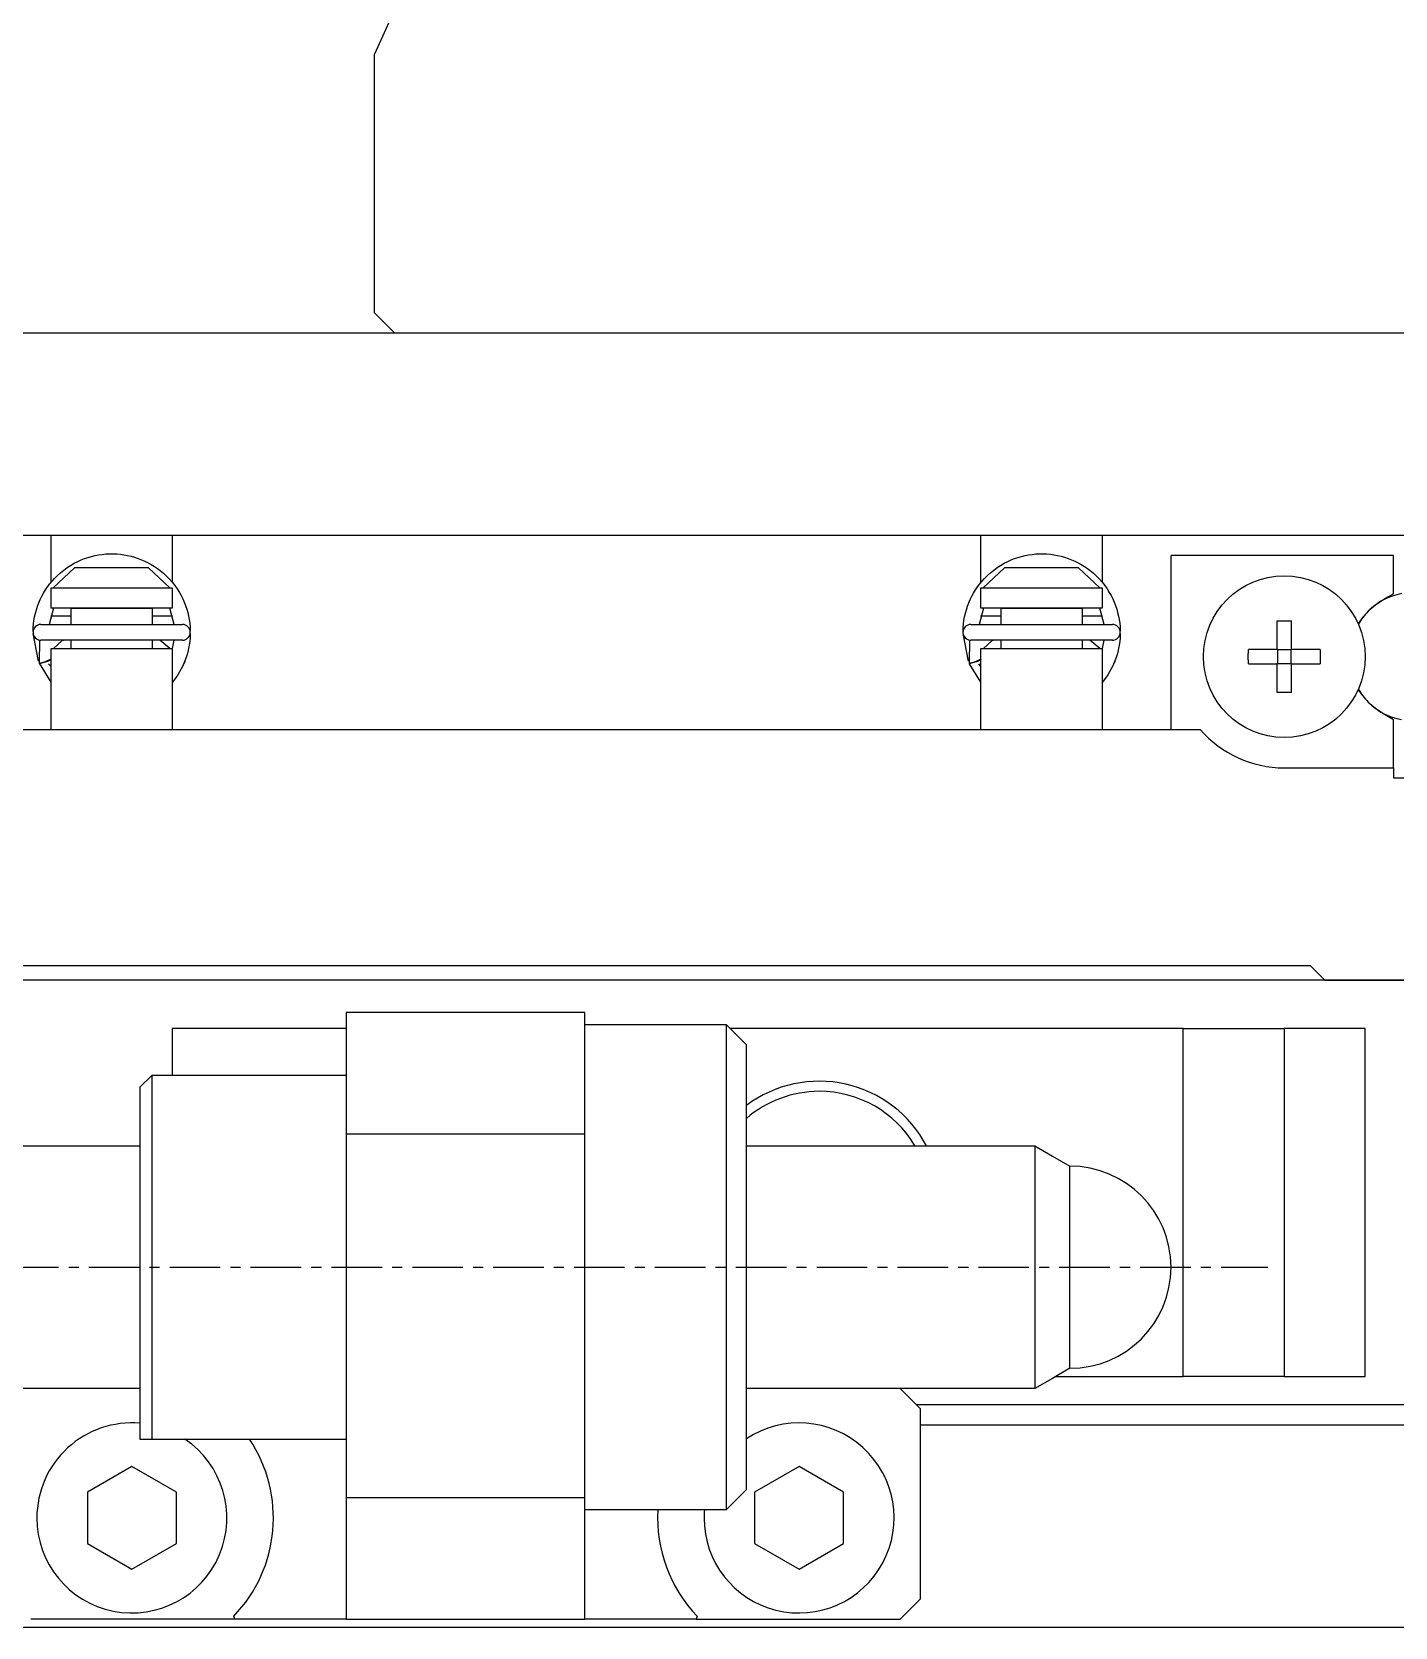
# Model space of a CAD drawing. Extents: x 164 to 411, y 80 to 309.
# Drawn here: x 193.52 to 227.23, y 129.76 to 169.21 of the extents above; entities that cross this region are included whole.
import ezdxf

# ---------------------------------------------------------------- set-up
doc = ezdxf.new("R2010")
doc.units = 0
doc.linetypes.add('CENTER', pattern=[2, 1.25, -0.25, 0.25, -0.25])
doc.layers.get('0').update_dxf_attribs({"linetype": 'CONTINUOUS'})
doc.layers.add('CENTER', color=1, linetype='CENTER')

msp = doc.modelspace()

# ---------------------------------------------------------------- linework, layer by layer
at = {"color": 7, "linetype": 'CONTINUOUS'}
for p, q in [((203.488, 171.955), (201.988, 168.655)), ((201.988, 162.255), (201.988, 168.655)), ((201.988, 162.255), (202.488, 161.755)), ((236.488, 161.755), (177.488, 161.755)), ((243.488, 161.755), (202.488, 161.755)), ((228.188, 156.755), (185.788, 156.755)), ((193.988, 155.591), (193.988, 156.755)), ((196.988, 156.755), (196.988, 155.591)), ((216.988, 155.591), (216.988, 156.755)), ((219.988, 156.755), (219.988, 155.591)), ((194.903, 156.209), (194.99, 156.234)), ((194.99, 156.234), (195.077, 156.255)), ((195.077, 156.255), (195.166, 156.272)), ((195.166, 156.272), (195.255, 156.285)), ((195.255, 156.285), (195.344, 156.294)), ((195.344, 156.294), (195.434, 156.298)), ((195.434, 156.298), (195.524, 156.299)), ((195.524, 156.299), (195.614, 156.295)), ((195.614, 156.295), (195.704, 156.287)), ((195.704, 156.287), (195.793, 156.275)), ((195.793, 156.275), (195.882, 156.259)), ((195.882, 156.259), (195.969, 156.238)), ((195.969, 156.238), (196.056, 156.214)), ((217.903, 156.209), (217.99, 156.234)), ((217.99, 156.234), (218.077, 156.255)), ((218.077, 156.255), (218.166, 156.272)), ((218.166, 156.272), (218.255, 156.285)), ((218.255, 156.285), (218.344, 156.294)), ((218.344, 156.294), (218.434, 156.298)), ((218.434, 156.298), (218.524, 156.299)), ((218.524, 156.299), (218.614, 156.295)), ((218.614, 156.295), (218.704, 156.287)), ((218.704, 156.287), (218.793, 156.275)), ((218.793, 156.275), (218.882, 156.259)), ((218.882, 156.259), (218.969, 156.238)), ((218.969, 156.238), (219.056, 156.214)), ((227.188, 156.255), (221.688, 156.255)), ((221.688, 151.955), (221.688, 156.255)), ((227.188, 155.306), (227.188, 156.255)), ((194.568, 155.955), (194.039, 155.455)), ((194.146, 155.761), (194.223, 155.83)), ((194.223, 155.83), (194.302, 155.895)), ((194.302, 155.895), (194.385, 155.956)), ((194.385, 155.956), (194.472, 156.012)), ((194.472, 156.012), (194.561, 156.064)), ((194.561, 156.064), (194.652, 156.11)), ((196.401, 155.955), (194.568, 155.955)), ((194.652, 156.11), (194.734, 156.147)), ((194.734, 156.147), (194.818, 156.18)), ((194.818, 156.18), (194.903, 156.209)), ((196.056, 156.214), (196.141, 156.186)), ((196.141, 156.186), (196.225, 156.153)), ((196.225, 156.153), (196.308, 156.117)), ((196.308, 156.117), (196.389, 156.078)), ((196.389, 156.078), (196.467, 156.034)), ((196.93, 155.455), (196.401, 155.955)), ((196.408, 155.955), (196.401, 155.955)), ((196.467, 156.034), (196.544, 155.987)), ((196.544, 155.987), (196.619, 155.937)), ((196.619, 155.937), (196.69, 155.882)), ((196.69, 155.882), (196.769, 155.817)), ((217.568, 155.955), (217.039, 155.455)), ((217.146, 155.761), (217.223, 155.83)), ((217.223, 155.83), (217.302, 155.895)), ((217.302, 155.895), (217.385, 155.956)), ((217.385, 155.956), (217.472, 156.012)), ((217.472, 156.012), (217.561, 156.064)), ((217.561, 156.064), (217.652, 156.11)), ((219.401, 155.955), (217.568, 155.955)), ((217.652, 156.11), (217.734, 156.147)), ((217.734, 156.147), (217.818, 156.18)), ((217.818, 156.18), (217.903, 156.209)), ((219.056, 156.214), (219.141, 156.186)), ((219.141, 156.186), (219.225, 156.153)), ((219.225, 156.153), (219.308, 156.117)), ((219.308, 156.117), (219.389, 156.078)), ((219.389, 156.078), (219.467, 156.034)), ((219.408, 155.955), (219.401, 155.955)), ((219.93, 155.455), (219.401, 155.955)), ((219.467, 156.034), (219.544, 155.987)), ((219.544, 155.987), (219.619, 155.937)), ((219.619, 155.937), (219.69, 155.882)), ((219.69, 155.882), (219.769, 155.817)), ((193.852, 155.405), (193.902, 155.48)), ((193.902, 155.48), (193.956, 155.552)), ((193.956, 155.552), (194.013, 155.622)), ((193.988, 154.955), (193.988, 155.455)), ((193.988, 155.455), (194.039, 155.455)), ((194.013, 155.622), (194.074, 155.688)), ((194.039, 155.455), (196.93, 155.455)), ((194.074, 155.688), (194.146, 155.761)), ((196.769, 155.817), (196.845, 155.747)), ((196.845, 155.747), (196.917, 155.673)), ((196.917, 155.673), (196.984, 155.595)), ((196.93, 155.455), (196.988, 155.455)), ((196.984, 155.595), (197.048, 155.515)), ((196.988, 155.455), (196.988, 154.955)), ((197.048, 155.515), (197.107, 155.43)), ((216.852, 155.405), (216.902, 155.48)), ((216.902, 155.48), (216.956, 155.552)), ((216.956, 155.552), (217.013, 155.622)), ((216.988, 154.955), (216.988, 155.455)), ((216.988, 155.455), (217.039, 155.455)), ((217.013, 155.622), (217.074, 155.688)), ((217.039, 155.455), (219.93, 155.455)), ((217.074, 155.688), (217.146, 155.761)), ((219.769, 155.817), (219.845, 155.747)), ((219.845, 155.747), (219.917, 155.673)), ((219.917, 155.673), (219.984, 155.595)), ((219.93, 155.455), (219.988, 155.455)), ((219.984, 155.595), (220.048, 155.515)), ((219.988, 155.455), (219.988, 154.955)), ((220.048, 155.515), (220.107, 155.43)), ((193.655, 155.002), (193.687, 155.086)), ((193.687, 155.086), (193.723, 155.169)), ((193.723, 155.169), (193.762, 155.249)), ((193.762, 155.249), (193.805, 155.328)), ((193.805, 155.328), (193.852, 155.405)), ((197.107, 155.43), (197.162, 155.343)), ((197.162, 155.343), (197.206, 155.265)), ((197.206, 155.265), (197.246, 155.184)), ((197.246, 155.184), (197.283, 155.102)), ((197.283, 155.102), (197.315, 155.018)), ((216.655, 155.002), (216.687, 155.086)), ((216.687, 155.086), (216.723, 155.169)), ((216.723, 155.169), (216.762, 155.249)), ((216.762, 155.249), (216.805, 155.328)), ((216.805, 155.328), (216.852, 155.405)), ((220.107, 155.43), (220.162, 155.343)), ((220.162, 155.343), (220.206, 155.265)), ((220.206, 155.265), (220.246, 155.184)), ((220.246, 155.184), (220.283, 155.102)), ((220.283, 155.102), (220.315, 155.018)), ((227.188, 155.306), (226.928, 155.156)), ((193.555, 154.564), (193.567, 154.653)), ((193.567, 154.653), (193.583, 154.742)), ((193.583, 154.742), (193.603, 154.829)), ((193.603, 154.829), (193.627, 154.916)), ((193.627, 154.916), (193.655, 155.002)), ((194.053, 154.955), (193.944, 154.55)), ((196.988, 154.955), (193.988, 154.955)), ((194.488, 154.955), (193.988, 154.955)), ((193.988, 154.766), (193.988, 154.767)), ((193.988, 154.755), (193.988, 154.766)), ((194.488, 154.755), (193.988, 154.755)), ((194.488, 154.55), (194.488, 154.955)), ((196.488, 154.955), (194.488, 154.955)), ((194.488, 154.955), (196.488, 154.955)), ((196.988, 154.955), (196.488, 154.955)), ((196.488, 154.955), (196.488, 154.55)), ((196.988, 154.755), (196.488, 154.755)), ((197.031, 154.55), (196.924, 154.955)), ((196.988, 154.767), (196.988, 154.766)), ((196.988, 154.767), (196.988, 154.767)), ((196.988, 154.766), (196.988, 154.755)), ((197.315, 155.018), (197.344, 154.933)), ((197.344, 154.933), (197.368, 154.846)), ((197.368, 154.846), (197.389, 154.759)), ((197.389, 154.759), (197.406, 154.67)), ((197.406, 154.67), (197.418, 154.581)), ((216.555, 154.564), (216.567, 154.653)), ((216.567, 154.653), (216.583, 154.742)), ((216.583, 154.742), (216.603, 154.829)), ((216.603, 154.829), (216.627, 154.916)), ((216.627, 154.916), (216.655, 155.002)), ((217.053, 154.955), (216.944, 154.55)), ((219.988, 154.955), (216.988, 154.955)), ((217.488, 154.955), (216.988, 154.955)), ((216.988, 154.766), (216.988, 154.767)), ((216.988, 154.755), (216.988, 154.766)), ((217.488, 154.755), (216.988, 154.755)), ((219.488, 154.955), (217.488, 154.955)), ((217.488, 154.955), (219.488, 154.955)), ((217.488, 154.55), (217.488, 154.955)), ((219.488, 154.955), (219.488, 154.55)), ((219.988, 154.955), (219.488, 154.955)), ((219.988, 154.755), (219.488, 154.755)), ((220.031, 154.55), (219.924, 154.955)), ((219.988, 154.767), (219.988, 154.766)), ((219.988, 154.767), (219.988, 154.767)), ((219.988, 154.766), (219.988, 154.755)), ((220.315, 155.018), (220.344, 154.933)), ((220.344, 154.933), (220.368, 154.846)), ((220.368, 154.846), (220.389, 154.759)), ((220.389, 154.759), (220.406, 154.67)), ((220.406, 154.67), (220.418, 154.581)), ((193.544, 154.384), (193.548, 154.474)), ((193.544, 154.379), (193.544, 154.384)), ((193.679, 153.643), (193.544, 154.326)), ((193.548, 154.474), (193.555, 154.564)), ((193.738, 154.55), (197.238, 154.55)), ((197.418, 154.581), (197.427, 154.492)), ((197.427, 154.492), (197.431, 154.402)), ((197.431, 154.312), (197.427, 154.222)), ((197.431, 154.402), (197.431, 154.382)), ((197.431, 154.33), (197.431, 154.312)), ((216.544, 154.384), (216.548, 154.474)), ((216.544, 154.379), (216.544, 154.384)), ((216.679, 153.643), (216.544, 154.326)), ((216.548, 154.474), (216.555, 154.564)), ((216.738, 154.55), (220.238, 154.55)), ((220.418, 154.581), (220.427, 154.492)), ((220.427, 154.492), (220.431, 154.402)), ((220.431, 154.312), (220.427, 154.222)), ((220.431, 154.402), (220.431, 154.382)), ((220.431, 154.33), (220.431, 154.312)), ((224.308, 154.642), (224.308, 153.935)), ((224.668, 153.935), (224.668, 154.642)), ((193.7, 153.591), (193.714, 154.162)), ((197.238, 154.16), (193.738, 154.16)), ((193.988, 153.955), (196.988, 153.955)), ((193.988, 151.955), (193.988, 153.955)), ((194.259, 154.149), (194.05, 153.955)), ((194.339, 154.16), (194.259, 154.149)), ((194.488, 153.955), (194.488, 154.16)), ((196.488, 154.16), (196.488, 153.955)), ((196.928, 153.955), (196.679, 154.16)), ((196.988, 153.943), (196.991, 153.955)), ((196.988, 153.955), (196.988, 151.955)), ((196.991, 153.955), (197.032, 154.16)), ((197.369, 153.867), (197.344, 153.78)), ((197.39, 153.955), (197.369, 153.867)), ((197.407, 154.043), (197.39, 153.955)), ((197.419, 154.132), (197.407, 154.043)), ((197.427, 154.222), (197.419, 154.132)), ((216.7, 153.591), (216.714, 154.162)), ((220.238, 154.16), (216.738, 154.16)), ((216.988, 153.955), (219.988, 153.955)), ((216.988, 151.955), (216.988, 153.955)), ((217.259, 154.149), (217.05, 153.955)), ((217.339, 154.16), (217.259, 154.149)), ((217.488, 153.955), (217.488, 154.16)), ((219.488, 154.16), (219.488, 153.955)), ((219.928, 153.955), (219.679, 154.16)), ((219.988, 153.943), (219.991, 153.955)), ((219.988, 153.955), (219.988, 151.955)), ((219.991, 153.955), (220.032, 154.16)), ((220.369, 153.867), (220.344, 153.78)), ((220.39, 153.955), (220.369, 153.867)), ((220.407, 154.043), (220.39, 153.955)), ((220.419, 154.132), (220.407, 154.043)), ((220.427, 154.222), (220.419, 154.132)), ((224.308, 153.935), (223.602, 153.935)), ((224.318, 153.925), (224.308, 153.935)), ((224.658, 153.925), (224.318, 153.925)), ((224.318, 153.925), (224.318, 153.586)), ((224.658, 153.925), (224.668, 153.935)), ((224.658, 153.586), (224.658, 153.925)), ((225.374, 153.935), (224.668, 153.935)), ((193.988, 153.12), (193.7, 153.592)), ((193.703, 153.587), (193.91, 153.642)), ((193.91, 153.642), (193.988, 153.68)), ((193.923, 153.58), (193.988, 153.499)), ((197.248, 153.531), (197.209, 153.453)), ((197.284, 153.612), (197.248, 153.531)), ((197.277, 153.595), (197.269, 153.577)), ((197.295, 153.639), (197.278, 153.595)), ((197.316, 153.695), (197.284, 153.612)), ((197.296, 153.641), (197.295, 153.639)), ((197.296, 153.642), (197.296, 153.641)), ((197.3, 153.652), (197.299, 153.651)), ((197.301, 153.656), (197.3, 153.655)), ((197.3, 153.655), (197.3, 153.654)), ((197.3, 153.654), (197.3, 153.652)), ((197.344, 153.78), (197.316, 153.695)), ((216.705, 153.581), (216.7, 153.592)), ((216.703, 153.587), (216.91, 153.642)), ((216.988, 153.12), (216.705, 153.581)), ((216.91, 153.642), (216.988, 153.68)), ((216.923, 153.58), (216.988, 153.499)), ((220.248, 153.531), (220.209, 153.453)), ((220.284, 153.612), (220.248, 153.531)), ((220.277, 153.595), (220.269, 153.577)), ((220.295, 153.639), (220.278, 153.595)), ((220.316, 153.695), (220.284, 153.612)), ((220.296, 153.641), (220.295, 153.639)), ((220.296, 153.642), (220.296, 153.641)), ((220.3, 153.652), (220.299, 153.651)), ((220.301, 153.656), (220.3, 153.655)), ((220.3, 153.655), (220.3, 153.654)), ((220.3, 153.654), (220.3, 153.652)), ((220.344, 153.78), (220.316, 153.695)), ((223.602, 153.575), (224.308, 153.575)), ((224.318, 153.586), (224.308, 153.575)), ((224.308, 153.575), (224.308, 152.869)), ((224.318, 153.586), (224.658, 153.586)), ((224.658, 153.586), (224.668, 153.575)), ((224.668, 153.575), (225.374, 153.575)), ((224.668, 152.869), (224.668, 153.575)), ((193.988, 153.432), (193.983, 153.441)), ((197.011, 153.147), (196.988, 153.119)), ((197.069, 153.224), (197.011, 153.147)), ((197.123, 153.304), (197.069, 153.224)), ((197.168, 153.377), (197.123, 153.304)), ((197.209, 153.453), (197.168, 153.377)), ((216.988, 153.432), (216.983, 153.441)), ((220.011, 153.147), (219.988, 153.119)), ((220.069, 153.224), (220.011, 153.147)), ((220.123, 153.304), (220.069, 153.224)), ((220.168, 153.377), (220.123, 153.304)), ((220.209, 153.453), (220.168, 153.377)), ((226.928, 152.355), (227.188, 152.204)), ((191.567, 151.955), (194.188, 151.955)), ((194.188, 151.955), (217.188, 151.955)), ((217.188, 151.955), (222.409, 151.955)), ((227.188, 151.005), (227.188, 152.204)), ((224.488, 151.005), (227.188, 151.005)), ((227.188, 151.005), (227.188, 150.755)), ((227.188, 150.755), (236.488, 150.755)), ((196.788, 146.105), (188.838, 146.105)), ((219.788, 146.105), (196.788, 146.105)), ((225.138, 146.105), (219.788, 146.105)), ((225.488, 145.755), (225.138, 146.105)), ((225.488, 145.755), (188.488, 145.755)), ((236.488, 145.755), (225.488, 145.755)), ((225.488, 145.755), (236.488, 145.755)), ((207.188, 144.955), (201.288, 144.955)), ((201.288, 144.955), (201.288, 141.955)), ((207.188, 141.955), (207.188, 144.955)), ((196.988, 144.555), (196.988, 143.405)), ((201.288, 144.555), (196.988, 144.555)), ((207.188, 144.655), (210.688, 144.655)), ((210.688, 144.655), (210.688, 132.655)), ((210.688, 144.655), (211.188, 144.155)), ((221.988, 144.555), (210.788, 144.555)), ((221.988, 135.955), (221.988, 144.555)), ((221.988, 144.555), (224.488, 144.555)), ((224.488, 144.555), (224.488, 135.955)), ((226.488, 144.555), (224.488, 144.555)), ((226.488, 135.955), (226.488, 144.555)), ((211.188, 133.155), (211.188, 144.155)), ((196.188, 143.105), (196.488, 143.405)), ((196.488, 134.405), (196.488, 143.405)), ((196.488, 143.405), (201.288, 143.405)), ((196.188, 143.105), (196.188, 134.405)), ((187.188, 141.655), (196.188, 141.655)), ((201.288, 141.955), (201.288, 132.955)), ((201.288, 141.955), (207.188, 141.955)), ((207.188, 132.955), (207.188, 141.955)), ((211.188, 141.655), (218.322, 141.655)), ((218.322, 141.655), (218.755, 141.405)), ((218.322, 141.655), (218.322, 138.628)), ((218.755, 141.405), (219.188, 141.155)), ((219.188, 138.633), (219.188, 141.155)), ((218.322, 138.628), (218.322, 135.655)), ((219.188, 136.155), (219.188, 138.633)), ((219.188, 136.155), (218.755, 135.905)), ((218.755, 135.905), (218.322, 135.655)), ((218.842, 135.955), (221.988, 135.955)), ((224.488, 135.955), (221.988, 135.955)), ((224.488, 135.955), (226.488, 135.955)), ((196.188, 135.655), (187.188, 135.655)), ((218.322, 135.655), (211.188, 135.655)), ((214.988, 135.655), (215.488, 135.155)), ((236.488, 135.255), (215.388, 135.255)), ((215.488, 130.455), (215.488, 135.155)), ((215.488, 134.755), (236.488, 134.755)), ((196.188, 134.405), (196.488, 134.405)), ((196.488, 134.405), (201.288, 134.405)), ((195.988, 133.725), (194.888, 133.09)), ((197.088, 133.09), (195.988, 133.725)), ((212.488, 133.725), (211.388, 133.09)), ((213.588, 133.09), (212.488, 133.725)), ((194.888, 133.09), (194.888, 131.82)), ((197.088, 131.82), (197.088, 133.09)), ((207.188, 132.955), (201.288, 132.955)), ((201.288, 132.955), (201.288, 129.955)), ((207.188, 129.955), (207.188, 132.955)), ((211.188, 133.155), (210.688, 132.655)), ((211.388, 133.09), (211.388, 131.82)), ((213.588, 131.82), (213.588, 133.09)), ((210.688, 132.655), (207.188, 132.655)), ((194.888, 131.82), (195.988, 131.185)), ((195.988, 131.185), (197.088, 131.82)), ((211.388, 131.82), (212.488, 131.185)), ((212.488, 131.185), (213.588, 131.82)), ((215.488, 130.455), (214.988, 129.955)), ((198.535, 129.955), (193.488, 129.955)), ((198.535, 129.955), (198.506, 130.024)), ((201.288, 129.955), (198.535, 129.955)), ((201.288, 129.955), (207.188, 129.955)), ((209.94, 129.955), (207.188, 129.955)), ((209.97, 130.024), (209.94, 129.955)), ((209.94, 129.955), (214.988, 129.955)), ((177.488, 129.755), (236.488, 129.755))]:
    msp.add_line(p, q, dxfattribs=at)
for points in [[(224.309, 154.642, 0), (224.311, 154.642, 0), (224.313, 154.642, 0), (224.317, 154.642, 0), (224.319, 154.642, 0), (224.323, 154.642, 0), (224.325, 154.642, 0), (224.327, 154.642, 0), (224.331, 154.642, 0), (224.333, 154.642, 0), (224.337, 154.642, 0), (224.339, 154.642, 0), (224.341, 154.642, 0), (224.345, 154.642, 0), (224.347, 154.642, 0), (224.351, 154.642, 0), (224.353, 154.642, 0), (224.355, 154.642, 0), (224.359, 154.642, 0), (224.361, 154.642, 0), (224.365, 154.642, 0), (224.367, 154.642, 0), (224.369, 154.642, 0), (224.373, 154.642, 0), (224.375, 154.642, 0), (224.379, 154.642, 0), (224.381, 154.642, 0), (224.385, 154.642, 0), (224.387, 154.642, 0), (224.389, 154.642, 0), (224.393, 154.642, 0), (224.395, 154.642, 0), (224.399, 154.642, 0), (224.401, 154.642, 0), (224.403, 154.642, 0), (224.407, 154.644, 0), (224.409, 154.644, 0), (224.413, 154.644, 0), (224.415, 154.644, 0), (224.417, 154.644, 0), (224.421, 154.644, 0), (224.423, 154.644, 0), (224.427, 154.644, 0), (224.429, 154.644, 0), (224.431, 154.644, 0), (224.435, 154.644, 0), (224.437, 154.644, 0), (224.441, 154.644, 0), (224.443, 154.644, 0), (224.445, 154.644, 0), (224.449, 154.644, 0), (224.451, 154.644, 0), (224.455, 154.644, 0), (224.457, 154.644, 0), (224.459, 154.644, 0), (224.463, 154.644, 0), (224.465, 154.644, 0), (224.469, 154.644, 0), (224.471, 154.644, 0), (224.475, 154.644, 0), (224.477, 154.644, 0), (224.479, 154.644, 0), (224.483, 154.644, 0), (224.485, 154.644, 0), (224.489, 154.644, 0), (224.491, 154.644, 0), (224.493, 154.644, 0), (224.497, 154.644, 0), (224.499, 154.644, 0), (224.503, 154.644, 0), (224.505, 154.644, 0), (224.507, 154.644, 0), (224.511, 154.644, 0), (224.513, 154.644, 0), (224.517, 154.644, 0), (224.519, 154.644, 0), (224.521, 154.644, 0), (224.525, 154.644, 0), (224.527, 154.644, 0), (224.531, 154.644, 0), (224.533, 154.644, 0), (224.535, 154.644, 0), (224.539, 154.644, 0), (224.541, 154.644, 0), (224.545, 154.644, 0), (224.547, 154.644, 0), (224.551, 154.644, 0), (224.553, 154.644, 0), (224.555, 154.644, 0), (224.559, 154.644, 0), (224.561, 154.644, 0), (224.565, 154.644, 0), (224.567, 154.644, 0), (224.569, 154.644, 0), (224.573, 154.642, 0), (224.575, 154.642, 0), (224.579, 154.642, 0), (224.581, 154.642, 0), (224.583, 154.642, 0), (224.587, 154.642, 0), (224.589, 154.642, 0), (224.593, 154.642, 0), (224.595, 154.642, 0), (224.597, 154.642, 0), (224.601, 154.642, 0), (224.603, 154.642, 0), (224.607, 154.642, 0), (224.609, 154.642, 0), (224.611, 154.642, 0), (224.615, 154.642, 0), (224.617, 154.642, 0), (224.621, 154.642, 0), (224.623, 154.642, 0), (224.625, 154.642, 0), (224.629, 154.642, 0), (224.631, 154.642, 0), (224.635, 154.642, 0), (224.637, 154.642, 0), (224.641, 154.642, 0), (224.643, 154.642, 0), (224.645, 154.642, 0), (224.649, 154.642, 0), (224.651, 154.642, 0), (224.655, 154.642, 0), (224.657, 154.642, 0), (224.659, 154.642, 0), (224.663, 154.642, 0), (224.665, 154.642, 0), (224.669, 154.642, 0)], [(223.601, 153.574, 0), (223.601, 153.578, 0), (223.601, 153.58, 0), (223.601, 153.584, 0), (223.601, 153.586, 0), (223.601, 153.588, 0), (223.601, 153.592, 0), (223.601, 153.594, 0), (223.601, 153.598, 0), (223.601, 153.6, 0), (223.601, 153.602, 0), (223.601, 153.606, 0), (223.601, 153.608, 0), (223.601, 153.612, 0), (223.601, 153.614, 0), (223.601, 153.618, 0), (223.601, 153.62, 0), (223.601, 153.622, 0), (223.601, 153.626, 0), (223.601, 153.628, 0), (223.601, 153.632, 0), (223.601, 153.634, 0), (223.601, 153.636, 0), (223.601, 153.64, 0), (223.601, 153.642, 0), (223.601, 153.646, 0), (223.601, 153.648, 0), (223.601, 153.65, 0), (223.601, 153.654, 0), (223.601, 153.656, 0), (223.601, 153.66, 0), (223.601, 153.662, 0), (223.601, 153.664, 0), (223.601, 153.668, 0), (223.601, 153.67, 0), (223.599, 153.674, 0), (223.599, 153.676, 0), (223.599, 153.678, 0), (223.599, 153.682, 0), (223.599, 153.684, 0), (223.599, 153.688, 0), (223.599, 153.69, 0), (223.599, 153.692, 0), (223.599, 153.696, 0), (223.599, 153.698, 0), (223.599, 153.702, 0), (223.599, 153.704, 0), (223.599, 153.708, 0), (223.599, 153.71, 0), (223.599, 153.712, 0), (223.599, 153.716, 0), (223.599, 153.718, 0), (223.599, 153.722, 0), (223.599, 153.724, 0), (223.599, 153.726, 0), (223.599, 153.73, 0), (223.599, 153.732, 0), (223.599, 153.736, 0), (223.599, 153.738, 0), (223.599, 153.74, 0), (223.599, 153.744, 0), (223.599, 153.746, 0), (223.599, 153.75, 0), (223.599, 153.752, 0), (223.599, 153.754, 0), (223.599, 153.758, 0), (223.599, 153.76, 0), (223.599, 153.764, 0), (223.599, 153.766, 0), (223.599, 153.768, 0), (223.599, 153.772, 0), (223.599, 153.774, 0), (223.599, 153.778, 0), (223.599, 153.78, 0), (223.599, 153.784, 0), (223.599, 153.786, 0), (223.599, 153.788, 0), (223.599, 153.792, 0), (223.599, 153.794, 0), (223.599, 153.798, 0), (223.599, 153.8, 0), (223.599, 153.802, 0), (223.599, 153.806, 0), (223.599, 153.808, 0), (223.599, 153.812, 0), (223.599, 153.814, 0), (223.599, 153.816, 0), (223.599, 153.82, 0), (223.599, 153.822, 0), (223.599, 153.826, 0), (223.599, 153.828, 0), (223.599, 153.83, 0), (223.599, 153.834, 0), (223.599, 153.836, 0), (223.601, 153.84, 0), (223.601, 153.842, 0), (223.601, 153.844, 0), (223.601, 153.848, 0), (223.601, 153.85, 0), (223.601, 153.854, 0), (223.601, 153.856, 0), (223.601, 153.858, 0), (223.601, 153.862, 0), (223.601, 153.864, 0), (223.601, 153.868, 0), (223.601, 153.87, 0), (223.601, 153.874, 0), (223.601, 153.876, 0), (223.601, 153.878, 0), (223.601, 153.882, 0), (223.601, 153.884, 0), (223.601, 153.888, 0), (223.601, 153.89, 0), (223.601, 153.892, 0), (223.601, 153.896, 0), (223.601, 153.898, 0), (223.601, 153.902, 0), (223.601, 153.904, 0), (223.601, 153.906, 0), (223.601, 153.91, 0), (223.601, 153.912, 0), (223.601, 153.916, 0), (223.601, 153.918, 0), (223.601, 153.92, 0), (223.601, 153.924, 0), (223.601, 153.926, 0), (223.601, 153.93, 0), (223.601, 153.932, 0), (223.601, 153.934, 0)], [(225.375, 153.934, 0), (225.375, 153.932, 0), (225.375, 153.93, 0), (225.375, 153.926, 0), (225.375, 153.924, 0), (225.375, 153.92, 0), (225.375, 153.918, 0), (225.375, 153.916, 0), (225.375, 153.912, 0), (225.375, 153.91, 0), (225.375, 153.906, 0), (225.375, 153.904, 0), (225.375, 153.902, 0), (225.375, 153.898, 0), (225.375, 153.896, 0), (225.375, 153.892, 0), (225.375, 153.89, 0), (225.375, 153.888, 0), (225.375, 153.884, 0), (225.375, 153.882, 0), (225.375, 153.878, 0), (225.375, 153.876, 0), (225.375, 153.874, 0), (225.375, 153.87, 0), (225.375, 153.868, 0), (225.375, 153.864, 0), (225.375, 153.862, 0), (225.377, 153.858, 0), (225.377, 153.856, 0), (225.377, 153.854, 0), (225.377, 153.85, 0), (225.377, 153.848, 0), (225.377, 153.844, 0), (225.377, 153.842, 0), (225.377, 153.84, 0), (225.377, 153.836, 0), (225.377, 153.834, 0), (225.377, 153.83, 0), (225.377, 153.828, 0), (225.377, 153.826, 0), (225.377, 153.822, 0), (225.377, 153.82, 0), (225.377, 153.816, 0), (225.377, 153.814, 0), (225.377, 153.812, 0), (225.377, 153.808, 0), (225.377, 153.806, 0), (225.377, 153.802, 0), (225.377, 153.8, 0), (225.377, 153.798, 0), (225.377, 153.794, 0), (225.377, 153.792, 0), (225.377, 153.788, 0), (225.377, 153.786, 0), (225.377, 153.784, 0), (225.377, 153.78, 0), (225.377, 153.778, 0), (225.377, 153.774, 0), (225.377, 153.772, 0), (225.377, 153.768, 0), (225.377, 153.766, 0), (225.377, 153.764, 0), (225.377, 153.76, 0), (225.377, 153.758, 0), (225.377, 153.754, 0), (225.377, 153.752, 0), (225.377, 153.75, 0), (225.377, 153.746, 0), (225.377, 153.744, 0), (225.377, 153.74, 0), (225.377, 153.738, 0), (225.377, 153.736, 0), (225.377, 153.732, 0), (225.377, 153.73, 0), (225.377, 153.726, 0), (225.377, 153.724, 0), (225.377, 153.722, 0), (225.377, 153.718, 0), (225.377, 153.716, 0), (225.377, 153.712, 0), (225.377, 153.71, 0), (225.377, 153.708, 0), (225.377, 153.704, 0), (225.377, 153.702, 0), (225.377, 153.698, 0), (225.377, 153.696, 0), (225.377, 153.692, 0), (225.377, 153.69, 0), (225.377, 153.688, 0), (225.377, 153.684, 0), (225.377, 153.682, 0), (225.377, 153.678, 0), (225.377, 153.676, 0), (225.377, 153.674, 0), (225.377, 153.67, 0), (225.377, 153.668, 0), (225.377, 153.664, 0), (225.377, 153.662, 0), (225.377, 153.66, 0), (225.377, 153.656, 0), (225.377, 153.654, 0), (225.377, 153.65, 0), (225.375, 153.648, 0), (225.375, 153.646, 0), (225.375, 153.642, 0), (225.375, 153.64, 0), (225.375, 153.636, 0), (225.375, 153.634, 0), (225.375, 153.632, 0), (225.375, 153.628, 0), (225.375, 153.626, 0), (225.375, 153.622, 0), (225.375, 153.62, 0), (225.375, 153.618, 0), (225.375, 153.614, 0), (225.375, 153.612, 0), (225.375, 153.608, 0), (225.375, 153.606, 0), (225.375, 153.602, 0), (225.375, 153.6, 0), (225.375, 153.598, 0), (225.375, 153.594, 0), (225.375, 153.592, 0), (225.375, 153.588, 0), (225.375, 153.586, 0), (225.375, 153.584, 0), (225.375, 153.58, 0), (225.375, 153.578, 0), (225.375, 153.574, 0)], [(193.705, 153.588, 0), (193.705, 153.588, 0), (193.705, 153.588, 0), (193.705, 153.588, 0), (193.705, 153.588, 0), (193.705, 153.588, 0), (193.705, 153.588, 0), (193.705, 153.588, 0), (193.705, 153.588, 0), (193.705, 153.588, 0), (193.705, 153.588, 0), (193.705, 153.588, 0), (193.705, 153.588, 0), (193.703, 153.588, 0), (193.703, 153.588, 0), (193.703, 153.588, 0), (193.703, 153.588, 0), (193.703, 153.588, 0), (193.703, 153.588, 0), (193.703, 153.588, 0), (193.703, 153.588, 0), (193.703, 153.588, 0), (193.703, 153.588, 0), (193.703, 153.588, 0), (193.703, 153.588, 0), (193.703, 153.588, 0), (193.703, 153.588, 0), (193.703, 153.588, 0), (193.703, 153.588, 0), (193.703, 153.588, 0), (193.703, 153.588, 0), (193.703, 153.588, 0), (193.703, 153.588, 0), (193.703, 153.588, 0), (193.703, 153.588, 0), (193.703, 153.588, 0), (193.703, 153.588, 0), (193.703, 153.588, 0), (193.703, 153.588, 0), (193.703, 153.588, 0), (193.703, 153.588, 0), (193.703, 153.588, 0), (193.703, 153.588, 0), (193.701, 153.588, 0), (193.701, 153.588, 0), (193.701, 153.588, 0), (193.701, 153.588, 0), (193.701, 153.588, 0), (193.701, 153.588, 0), (193.701, 153.588, 0), (193.701, 153.588, 0), (193.701, 153.588, 0), (193.701, 153.588, 0), (193.701, 153.588, 0), (193.701, 153.588, 0), (193.701, 153.588, 0), (193.701, 153.588, 0), (193.701, 153.588, 0), (193.701, 153.588, 0), (193.701, 153.588, 0), (193.701, 153.588, 0), (193.701, 153.588, 0), (193.701, 153.588, 0), (193.701, 153.588, 0), (193.701, 153.588, 0), (193.701, 153.588, 0), (193.701, 153.588, 0), (193.701, 153.588, 0), (193.701, 153.588, 0), (193.701, 153.588, 0), (193.701, 153.588, 0), (193.701, 153.588, 0), (193.701, 153.588, 0), (193.701, 153.59, 0), (193.701, 153.59, 0), (193.701, 153.59, 0), (193.701, 153.59, 0), (193.701, 153.59, 0), (193.701, 153.59, 0), (193.701, 153.59, 0), (193.701, 153.59, 0), (193.701, 153.59, 0), (193.701, 153.59, 0), (193.701, 153.59, 0), (193.701, 153.59, 0), (193.701, 153.59, 0), (193.701, 153.59, 0), (193.701, 153.59, 0), (193.701, 153.59, 0), (193.701, 153.59, 0), (193.701, 153.59, 0), (193.699, 153.59, 0), (193.699, 153.59, 0), (193.699, 153.59, 0), (193.699, 153.59, 0), (193.699, 153.59, 0), (193.699, 153.59, 0), (193.699, 153.59, 0), (193.699, 153.59, 0), (193.699, 153.59, 0), (193.699, 153.59, 0), (193.699, 153.59, 0), (193.699, 153.59, 0), (193.699, 153.59, 0), (193.699, 153.59, 0), (193.699, 153.59, 0), (193.699, 153.59, 0), (193.699, 153.59, 0), (193.699, 153.59, 0), (193.699, 153.59, 0), (193.699, 153.59, 0), (193.699, 153.59, 0), (193.699, 153.59, 0), (193.699, 153.59, 0), (193.699, 153.59, 0), (193.699, 153.59, 0), (193.699, 153.59, 0), (193.699, 153.59, 0), (193.699, 153.59, 0), (193.699, 153.592, 0), (193.699, 153.592, 0), (193.699, 153.592, 0), (193.699, 153.592, 0), (193.699, 153.592, 0), (193.699, 153.592, 0), (193.699, 153.592, 0), (193.699, 153.592, 0), (193.699, 153.592, 0), (193.699, 153.592, 0)], [(193.989, 153.69, 0), (193.985, 153.69, 0), (193.983, 153.688, 0), (193.981, 153.686, 0), (193.979, 153.686, 0), (193.977, 153.684, 0), (193.975, 153.684, 0), (193.973, 153.682, 0), (193.969, 153.68, 0), (193.967, 153.68, 0), (193.965, 153.678, 0), (193.963, 153.678, 0), (193.961, 153.676, 0), (193.957, 153.674, 0), (193.955, 153.674, 0), (193.953, 153.672, 0), (193.949, 153.67, 0), (193.947, 153.67, 0), (193.945, 153.668, 0), (193.943, 153.668, 0), (193.939, 153.666, 0), (193.937, 153.664, 0), (193.935, 153.664, 0), (193.931, 153.662, 0), (193.929, 153.662, 0), (193.927, 153.66, 0), (193.923, 153.658, 0), (193.921, 153.658, 0), (193.919, 153.656, 0), (193.915, 153.654, 0), (193.913, 153.654, 0), (193.911, 153.652, 0), (193.907, 153.652, 0), (193.905, 153.65, 0), (193.903, 153.648, 0), (193.899, 153.648, 0), (193.897, 153.646, 0), (193.893, 153.646, 0), (193.891, 153.644, 0), (193.889, 153.642, 0), (193.885, 153.642, 0), (193.883, 153.64, 0), (193.879, 153.64, 0), (193.877, 153.638, 0), (193.875, 153.638, 0), (193.871, 153.636, 0), (193.869, 153.634, 0), (193.867, 153.634, 0), (193.863, 153.632, 0), (193.861, 153.632, 0), (193.857, 153.63, 0), (193.855, 153.63, 0), (193.853, 153.628, 0), (193.849, 153.626, 0), (193.847, 153.626, 0), (193.845, 153.624, 0), (193.841, 153.624, 0), (193.839, 153.622, 0), (193.837, 153.622, 0), (193.833, 153.62, 0), (193.831, 153.62, 0), (193.829, 153.618, 0), (193.825, 153.618, 0), (193.823, 153.616, 0), (193.821, 153.616, 0), (193.817, 153.614, 0), (193.815, 153.614, 0), (193.813, 153.614, 0), (193.809, 153.612, 0), (193.807, 153.612, 0), (193.805, 153.61, 0), (193.803, 153.61, 0), (193.799, 153.608, 0), (193.797, 153.608, 0), (193.795, 153.606, 0), (193.793, 153.606, 0), (193.789, 153.606, 0), (193.787, 153.604, 0), (193.785, 153.604, 0), (193.783, 153.602, 0), (193.781, 153.602, 0), (193.779, 153.602, 0), (193.775, 153.6, 0), (193.773, 153.6, 0), (193.771, 153.6, 0), (193.769, 153.598, 0), (193.767, 153.598, 0), (193.765, 153.598, 0), (193.763, 153.596, 0), (193.761, 153.596, 0), (193.759, 153.596, 0), (193.757, 153.596, 0), (193.755, 153.594, 0), (193.753, 153.594, 0), (193.751, 153.594, 0), (193.749, 153.594, 0), (193.747, 153.592, 0), (193.745, 153.592, 0), (193.743, 153.592, 0), (193.741, 153.592, 0), (193.739, 153.59, 0), (193.737, 153.59, 0), (193.737, 153.59, 0), (193.735, 153.59, 0), (193.733, 153.59, 0), (193.731, 153.59, 0), (193.729, 153.588, 0), (193.729, 153.588, 0), (193.727, 153.588, 0), (193.725, 153.588, 0), (193.723, 153.588, 0), (193.723, 153.588, 0), (193.721, 153.588, 0), (193.719, 153.588, 0), (193.719, 153.588, 0), (193.717, 153.586, 0), (193.717, 153.586, 0), (193.715, 153.586, 0), (193.713, 153.586, 0), (193.713, 153.586, 0), (193.711, 153.586, 0), (193.711, 153.586, 0), (193.709, 153.586, 0), (193.709, 153.586, 0), (193.709, 153.586, 0), (193.707, 153.586, 0), (193.707, 153.586, 0), (193.705, 153.586, 0), (193.705, 153.588, 0)], [(197.279, 153.598, 0), (197.279, 153.598, 0), (197.279, 153.598, 0), (197.279, 153.598, 0), (197.279, 153.598, 0), (197.279, 153.598, 0), (197.279, 153.598, 0), (197.279, 153.598, 0), (197.279, 153.598, 0), (197.279, 153.598, 0), (197.279, 153.598, 0), (197.279, 153.598, 0), (197.279, 153.598, 0), (197.279, 153.598, 0), (197.279, 153.598, 0), (197.279, 153.598, 0), (197.279, 153.598, 0), (197.279, 153.598, 0), (197.279, 153.598, 0), (197.279, 153.598, 0), (197.279, 153.598, 0), (197.279, 153.598, 0), (197.279, 153.598, 0), (197.279, 153.598, 0), (197.279, 153.598, 0), (197.279, 153.598, 0), (197.279, 153.598, 0), (197.279, 153.598, 0), (197.279, 153.598, 0), (197.279, 153.596, 0), (197.279, 153.596, 0), (197.279, 153.596, 0), (197.279, 153.596, 0), (197.279, 153.596, 0), (197.279, 153.596, 0), (197.279, 153.596, 0), (197.279, 153.596, 0), (197.279, 153.596, 0), (197.279, 153.596, 0), (197.279, 153.596, 0), (197.279, 153.596, 0), (197.279, 153.596, 0), (197.279, 153.596, 0), (197.279, 153.596, 0), (197.279, 153.596, 0), (197.279, 153.596, 0), (197.279, 153.596, 0), (197.279, 153.596, 0), (197.279, 153.596, 0), (197.279, 153.596, 0), (197.279, 153.596, 0), (197.279, 153.596, 0), (197.279, 153.596, 0), (197.279, 153.596, 0), (197.279, 153.596, 0), (197.279, 153.596, 0), (197.279, 153.596, 0), (197.279, 153.596, 0), (197.279, 153.596, 0), (197.279, 153.596, 0), (197.279, 153.596, 0), (197.279, 153.596, 0), (197.279, 153.596, 0), (197.279, 153.596, 0), (197.279, 153.596, 0), (197.279, 153.596, 0), (197.279, 153.596, 0), (197.279, 153.596, 0), (197.279, 153.596, 0), (197.279, 153.596, 0), (197.279, 153.596, 0), (197.279, 153.596, 0), (197.279, 153.596, 0), (197.279, 153.596, 0), (197.279, 153.596, 0), (197.279, 153.596, 0), (197.279, 153.596, 0), (197.279, 153.596, 0), (197.279, 153.596, 0), (197.279, 153.596, 0), (197.279, 153.596, 0), (197.279, 153.596, 0), (197.279, 153.596, 0), (197.279, 153.596, 0), (197.279, 153.596, 0), (197.279, 153.596, 0), (197.279, 153.596, 0), (197.279, 153.596, 0), (197.279, 153.596, 0), (197.279, 153.596, 0), (197.279, 153.596, 0), (197.279, 153.596, 0), (197.279, 153.596, 0), (197.279, 153.596, 0), (197.279, 153.596, 0), (197.279, 153.596, 0), (197.279, 153.596, 0), (197.279, 153.594, 0), (197.279, 153.594, 0), (197.279, 153.594, 0), (197.279, 153.594, 0), (197.279, 153.594, 0), (197.279, 153.594, 0), (197.279, 153.594, 0), (197.279, 153.594, 0), (197.279, 153.594, 0), (197.279, 153.594, 0), (197.279, 153.594, 0), (197.279, 153.594, 0), (197.279, 153.594, 0), (197.279, 153.594, 0), (197.279, 153.594, 0), (197.279, 153.594, 0), (197.279, 153.594, 0), (197.279, 153.594, 0), (197.279, 153.594, 0), (197.279, 153.594, 0), (197.279, 153.594, 0), (197.279, 153.594, 0), (197.279, 153.594, 0), (197.279, 153.594, 0), (197.279, 153.594, 0), (197.279, 153.594, 0), (197.279, 153.594, 0), (197.279, 153.594, 0), (197.279, 153.594, 0), (197.279, 153.594, 0), (197.279, 153.594, 0), (197.279, 153.594, 0)], [(216.705, 153.588, 0), (216.705, 153.588, 0), (216.705, 153.588, 0), (216.705, 153.588, 0), (216.705, 153.588, 0), (216.705, 153.588, 0), (216.705, 153.588, 0), (216.705, 153.588, 0), (216.705, 153.588, 0), (216.705, 153.588, 0), (216.705, 153.588, 0), (216.705, 153.588, 0), (216.705, 153.588, 0), (216.703, 153.588, 0), (216.703, 153.588, 0), (216.703, 153.588, 0), (216.703, 153.588, 0), (216.703, 153.588, 0), (216.703, 153.588, 0), (216.703, 153.588, 0), (216.703, 153.588, 0), (216.703, 153.588, 0), (216.703, 153.588, 0), (216.703, 153.588, 0), (216.703, 153.588, 0), (216.703, 153.588, 0), (216.703, 153.588, 0), (216.703, 153.588, 0), (216.703, 153.588, 0), (216.703, 153.588, 0), (216.703, 153.588, 0), (216.703, 153.588, 0), (216.703, 153.588, 0), (216.703, 153.588, 0), (216.703, 153.588, 0), (216.703, 153.588, 0), (216.703, 153.588, 0), (216.703, 153.588, 0), (216.703, 153.588, 0), (216.703, 153.588, 0), (216.703, 153.588, 0), (216.703, 153.588, 0), (216.703, 153.588, 0), (216.701, 153.588, 0), (216.701, 153.588, 0), (216.701, 153.588, 0), (216.701, 153.588, 0), (216.701, 153.588, 0), (216.701, 153.588, 0), (216.701, 153.588, 0), (216.701, 153.588, 0), (216.701, 153.588, 0), (216.701, 153.588, 0), (216.701, 153.588, 0), (216.701, 153.588, 0), (216.701, 153.588, 0), (216.701, 153.588, 0), (216.701, 153.588, 0), (216.701, 153.588, 0), (216.701, 153.588, 0), (216.701, 153.588, 0), (216.701, 153.588, 0), (216.701, 153.588, 0), (216.701, 153.588, 0), (216.701, 153.588, 0), (216.701, 153.588, 0), (216.701, 153.588, 0), (216.701, 153.588, 0), (216.701, 153.588, 0), (216.701, 153.588, 0), (216.701, 153.588, 0), (216.701, 153.588, 0), (216.701, 153.588, 0), (216.701, 153.59, 0), (216.701, 153.59, 0), (216.701, 153.59, 0), (216.701, 153.59, 0), (216.701, 153.59, 0), (216.701, 153.59, 0), (216.701, 153.59, 0), (216.701, 153.59, 0), (216.701, 153.59, 0), (216.701, 153.59, 0), (216.701, 153.59, 0), (216.701, 153.59, 0), (216.701, 153.59, 0), (216.701, 153.59, 0), (216.701, 153.59, 0), (216.701, 153.59, 0), (216.701, 153.59, 0), (216.701, 153.59, 0), (216.699, 153.59, 0), (216.699, 153.59, 0), (216.699, 153.59, 0), (216.699, 153.59, 0), (216.699, 153.59, 0), (216.699, 153.59, 0), (216.699, 153.59, 0), (216.699, 153.59, 0), (216.699, 153.59, 0), (216.699, 153.59, 0), (216.699, 153.59, 0), (216.699, 153.59, 0), (216.699, 153.59, 0), (216.699, 153.59, 0), (216.699, 153.59, 0), (216.699, 153.59, 0), (216.699, 153.59, 0), (216.699, 153.59, 0), (216.699, 153.59, 0), (216.699, 153.59, 0), (216.699, 153.59, 0), (216.699, 153.59, 0), (216.699, 153.59, 0), (216.699, 153.59, 0), (216.699, 153.59, 0), (216.699, 153.59, 0), (216.699, 153.59, 0), (216.699, 153.59, 0), (216.699, 153.592, 0), (216.699, 153.592, 0), (216.699, 153.592, 0), (216.699, 153.592, 0), (216.699, 153.592, 0), (216.699, 153.592, 0), (216.699, 153.592, 0), (216.699, 153.592, 0), (216.699, 153.592, 0), (216.699, 153.592, 0)], [(216.989, 153.69, 0), (216.985, 153.69, 0), (216.983, 153.688, 0), (216.981, 153.686, 0), (216.979, 153.686, 0), (216.977, 153.684, 0), (216.975, 153.684, 0), (216.973, 153.682, 0), (216.969, 153.68, 0), (216.967, 153.68, 0), (216.965, 153.678, 0), (216.963, 153.678, 0), (216.961, 153.676, 0), (216.957, 153.674, 0), (216.955, 153.674, 0), (216.953, 153.672, 0), (216.949, 153.67, 0), (216.947, 153.67, 0), (216.945, 153.668, 0), (216.943, 153.668, 0), (216.939, 153.666, 0), (216.937, 153.664, 0), (216.935, 153.664, 0), (216.931, 153.662, 0), (216.929, 153.662, 0), (216.927, 153.66, 0), (216.923, 153.658, 0), (216.921, 153.658, 0), (216.919, 153.656, 0), (216.915, 153.654, 0), (216.913, 153.654, 0), (216.911, 153.652, 0), (216.907, 153.652, 0), (216.905, 153.65, 0), (216.903, 153.648, 0), (216.899, 153.648, 0), (216.897, 153.646, 0), (216.893, 153.646, 0), (216.891, 153.644, 0), (216.889, 153.642, 0), (216.885, 153.642, 0), (216.883, 153.64, 0), (216.879, 153.64, 0), (216.877, 153.638, 0), (216.875, 153.638, 0), (216.871, 153.636, 0), (216.869, 153.634, 0), (216.867, 153.634, 0), (216.863, 153.632, 0), (216.861, 153.632, 0), (216.857, 153.63, 0), (216.855, 153.63, 0), (216.853, 153.628, 0), (216.849, 153.626, 0), (216.847, 153.626, 0), (216.845, 153.624, 0), (216.841, 153.624, 0), (216.839, 153.622, 0), (216.837, 153.622, 0), (216.833, 153.62, 0), (216.831, 153.62, 0), (216.829, 153.618, 0), (216.825, 153.618, 0), (216.823, 153.616, 0), (216.821, 153.616, 0), (216.817, 153.614, 0), (216.815, 153.614, 0), (216.813, 153.614, 0), (216.809, 153.612, 0), (216.807, 153.612, 0), (216.805, 153.61, 0), (216.803, 153.61, 0), (216.799, 153.608, 0), (216.797, 153.608, 0), (216.795, 153.606, 0), (216.793, 153.606, 0), (216.789, 153.606, 0), (216.787, 153.604, 0), (216.785, 153.604, 0), (216.783, 153.602, 0), (216.781, 153.602, 0), (216.779, 153.602, 0), (216.775, 153.6, 0), (216.773, 153.6, 0), (216.771, 153.6, 0), (216.769, 153.598, 0), (216.767, 153.598, 0), (216.765, 153.598, 0), (216.763, 153.596, 0), (216.761, 153.596, 0), (216.759, 153.596, 0), (216.757, 153.596, 0), (216.755, 153.594, 0), (216.753, 153.594, 0), (216.751, 153.594, 0), (216.749, 153.594, 0), (216.747, 153.592, 0), (216.745, 153.592, 0), (216.743, 153.592, 0), (216.741, 153.592, 0), (216.739, 153.59, 0), (216.737, 153.59, 0), (216.737, 153.59, 0), (216.735, 153.59, 0), (216.733, 153.59, 0), (216.731, 153.59, 0), (216.729, 153.588, 0), (216.729, 153.588, 0), (216.727, 153.588, 0), (216.725, 153.588, 0), (216.723, 153.588, 0), (216.723, 153.588, 0), (216.721, 153.588, 0), (216.719, 153.588, 0), (216.719, 153.588, 0), (216.717, 153.586, 0), (216.717, 153.586, 0), (216.715, 153.586, 0), (216.713, 153.586, 0), (216.713, 153.586, 0), (216.711, 153.586, 0), (216.711, 153.586, 0), (216.709, 153.586, 0), (216.709, 153.586, 0), (216.709, 153.586, 0), (216.707, 153.586, 0), (216.707, 153.586, 0), (216.705, 153.586, 0), (216.705, 153.588, 0)], [(220.279, 153.598, 0), (220.279, 153.598, 0), (220.279, 153.598, 0), (220.279, 153.598, 0), (220.279, 153.598, 0), (220.279, 153.598, 0), (220.279, 153.598, 0), (220.279, 153.598, 0), (220.279, 153.598, 0), (220.279, 153.598, 0), (220.279, 153.598, 0), (220.279, 153.598, 0), (220.279, 153.598, 0), (220.279, 153.598, 0), (220.279, 153.598, 0), (220.279, 153.598, 0), (220.279, 153.598, 0), (220.279, 153.598, 0), (220.279, 153.598, 0), (220.279, 153.598, 0), (220.279, 153.598, 0), (220.279, 153.598, 0), (220.279, 153.598, 0), (220.279, 153.598, 0), (220.279, 153.598, 0), (220.279, 153.598, 0), (220.279, 153.598, 0), (220.279, 153.598, 0), (220.279, 153.598, 0), (220.279, 153.596, 0), (220.279, 153.596, 0), (220.279, 153.596, 0), (220.279, 153.596, 0), (220.279, 153.596, 0), (220.279, 153.596, 0), (220.279, 153.596, 0), (220.279, 153.596, 0), (220.279, 153.596, 0), (220.279, 153.596, 0), (220.279, 153.596, 0), (220.279, 153.596, 0), (220.279, 153.596, 0), (220.279, 153.596, 0), (220.279, 153.596, 0), (220.279, 153.596, 0), (220.279, 153.596, 0), (220.279, 153.596, 0), (220.279, 153.596, 0), (220.279, 153.596, 0), (220.279, 153.596, 0), (220.279, 153.596, 0), (220.279, 153.596, 0), (220.279, 153.596, 0), (220.279, 153.596, 0), (220.279, 153.596, 0), (220.279, 153.596, 0), (220.279, 153.596, 0), (220.279, 153.596, 0), (220.279, 153.596, 0), (220.279, 153.596, 0), (220.279, 153.596, 0), (220.279, 153.596, 0), (220.279, 153.596, 0), (220.279, 153.596, 0), (220.279, 153.596, 0), (220.279, 153.596, 0), (220.279, 153.596, 0), (220.279, 153.596, 0), (220.279, 153.596, 0), (220.279, 153.596, 0), (220.279, 153.596, 0), (220.279, 153.596, 0), (220.279, 153.596, 0), (220.279, 153.596, 0), (220.279, 153.596, 0), (220.279, 153.596, 0), (220.279, 153.596, 0), (220.279, 153.596, 0), (220.279, 153.596, 0), (220.279, 153.596, 0), (220.279, 153.596, 0), (220.279, 153.596, 0), (220.279, 153.596, 0), (220.279, 153.596, 0), (220.279, 153.596, 0), (220.279, 153.596, 0), (220.279, 153.596, 0), (220.279, 153.596, 0), (220.279, 153.596, 0), (220.279, 153.596, 0), (220.279, 153.596, 0), (220.279, 153.596, 0), (220.279, 153.596, 0), (220.279, 153.596, 0), (220.279, 153.596, 0), (220.279, 153.596, 0), (220.279, 153.596, 0), (220.279, 153.594, 0), (220.279, 153.594, 0), (220.279, 153.594, 0), (220.279, 153.594, 0), (220.279, 153.594, 0), (220.279, 153.594, 0), (220.279, 153.594, 0), (220.279, 153.594, 0), (220.279, 153.594, 0), (220.279, 153.594, 0), (220.279, 153.594, 0), (220.279, 153.594, 0), (220.279, 153.594, 0), (220.279, 153.594, 0), (220.279, 153.594, 0), (220.279, 153.594, 0), (220.279, 153.594, 0), (220.279, 153.594, 0), (220.279, 153.594, 0), (220.279, 153.594, 0), (220.279, 153.594, 0), (220.279, 153.594, 0), (220.279, 153.594, 0), (220.279, 153.594, 0), (220.279, 153.594, 0), (220.279, 153.594, 0), (220.279, 153.594, 0), (220.279, 153.594, 0), (220.279, 153.594, 0), (220.279, 153.594, 0), (220.279, 153.594, 0), (220.279, 153.594, 0)], [(224.669, 152.868, 0), (224.665, 152.868, 0), (224.663, 152.868, 0), (224.659, 152.868, 0), (224.657, 152.868, 0), (224.655, 152.868, 0), (224.651, 152.868, 0), (224.649, 152.868, 0), (224.645, 152.868, 0), (224.643, 152.868, 0), (224.641, 152.868, 0), (224.637, 152.868, 0), (224.635, 152.868, 0), (224.631, 152.868, 0), (224.629, 152.868, 0), (224.625, 152.868, 0), (224.623, 152.868, 0), (224.621, 152.868, 0), (224.617, 152.868, 0), (224.615, 152.868, 0), (224.611, 152.868, 0), (224.609, 152.868, 0), (224.607, 152.868, 0), (224.603, 152.868, 0), (224.601, 152.868, 0), (224.597, 152.868, 0), (224.595, 152.868, 0), (224.593, 152.868, 0), (224.589, 152.866, 0), (224.587, 152.866, 0), (224.583, 152.866, 0), (224.581, 152.866, 0), (224.579, 152.866, 0), (224.575, 152.866, 0), (224.573, 152.866, 0), (224.569, 152.866, 0), (224.567, 152.866, 0), (224.565, 152.866, 0), (224.561, 152.866, 0), (224.559, 152.866, 0), (224.555, 152.866, 0), (224.553, 152.866, 0), (224.551, 152.866, 0), (224.547, 152.866, 0), (224.545, 152.866, 0), (224.541, 152.866, 0), (224.539, 152.866, 0), (224.535, 152.866, 0), (224.533, 152.866, 0), (224.531, 152.866, 0), (224.527, 152.866, 0), (224.525, 152.866, 0), (224.521, 152.866, 0), (224.519, 152.866, 0), (224.517, 152.866, 0), (224.513, 152.866, 0), (224.511, 152.866, 0), (224.507, 152.866, 0), (224.505, 152.866, 0), (224.503, 152.866, 0), (224.499, 152.866, 0), (224.497, 152.866, 0), (224.493, 152.866, 0), (224.491, 152.866, 0), (224.489, 152.866, 0), (224.485, 152.866, 0), (224.483, 152.866, 0), (224.479, 152.866, 0), (224.477, 152.866, 0), (224.475, 152.866, 0), (224.471, 152.866, 0), (224.469, 152.866, 0), (224.465, 152.866, 0), (224.463, 152.866, 0), (224.459, 152.866, 0), (224.457, 152.866, 0), (224.455, 152.866, 0), (224.451, 152.866, 0), (224.449, 152.866, 0), (224.445, 152.866, 0), (224.443, 152.866, 0), (224.441, 152.866, 0), (224.437, 152.866, 0), (224.435, 152.866, 0), (224.431, 152.866, 0), (224.429, 152.866, 0), (224.427, 152.866, 0), (224.423, 152.866, 0), (224.421, 152.866, 0), (224.417, 152.866, 0), (224.415, 152.866, 0), (224.413, 152.866, 0), (224.409, 152.866, 0), (224.407, 152.866, 0), (224.403, 152.866, 0), (224.401, 152.866, 0), (224.399, 152.866, 0), (224.395, 152.866, 0), (224.393, 152.866, 0), (224.389, 152.866, 0), (224.387, 152.866, 0), (224.385, 152.868, 0), (224.381, 152.868, 0), (224.379, 152.868, 0), (224.375, 152.868, 0), (224.373, 152.868, 0), (224.369, 152.868, 0), (224.367, 152.868, 0), (224.365, 152.868, 0), (224.361, 152.868, 0), (224.359, 152.868, 0), (224.355, 152.868, 0), (224.353, 152.868, 0), (224.351, 152.868, 0), (224.347, 152.868, 0), (224.345, 152.868, 0), (224.341, 152.868, 0), (224.339, 152.868, 0), (224.337, 152.868, 0), (224.333, 152.868, 0), (224.331, 152.868, 0), (224.327, 152.868, 0), (224.325, 152.868, 0), (224.323, 152.868, 0), (224.319, 152.868, 0), (224.317, 152.868, 0), (224.313, 152.868, 0), (224.311, 152.868, 0), (224.309, 152.868, 0)]]:
    msp.add_polyline3d(points, dxfattribs=at)
msp.add_circle((224.488, 153.755), 2, dxfattribs=at)
for centre, radius, start, end in [((227.688, 153.755), 1.587, 100.8931, 134.9998), ((227.803, 153.64), 1.75, 120, 135), ((227.803, 153.64), 1.75, 135, 148.1185), ((227.688, 153.755), 1.587, 134.9998, 149.5668), ((193.738, 154.355), 0.195, 90, 270), ((197.238, 154.355), 0.195, 270, 90), ((216.738, 154.355), 0.195, 90, 270), ((220.238, 154.355), 0.195, 270, 90), ((227.803, 153.87), 1.75, 211.8815, 225), ((227.688, 153.755), 1.587, 210.4332, 225.0002), ((227.688, 153.755), 1.587, 225.0002, 259.1069), ((227.803, 153.87), 1.75, 225, 240), ((224.488, 153.755), 2.75, 220.8852, 270), ((212.988, 140.255), 3, 27.8181, 126.8699), ((212.988, 140.255), 2.75, 90, 130.8852), ((212.988, 140.255), 2.75, 30.6033, 90), ((219.188, 138.655), 2.5, 270, 90), ((195.988, 132.455), 2.35, 85.1179, 180), ((212.488, 132.455), 2.35, 180, 123.5862), ((195.988, 132.455), 2.35, 180, 56.0769), ((195.988, 132.455), 3.5, 316.011, 33.8584), ((212.488, 132.455), 3.5, 176.7242, 223.989), ((212.488, 132.455), 2.35, 175.1179, 180)]:
    msp.add_arc(centre, radius, start, end, dxfattribs=at)
at = {"layer": 'CENTER', "color": 1, "linetype": 'CENTER'}
msp.add_line((174.925, 138.655), (224.085, 138.655), dxfattribs=at)

doc.saveas('drawing.dxf')
